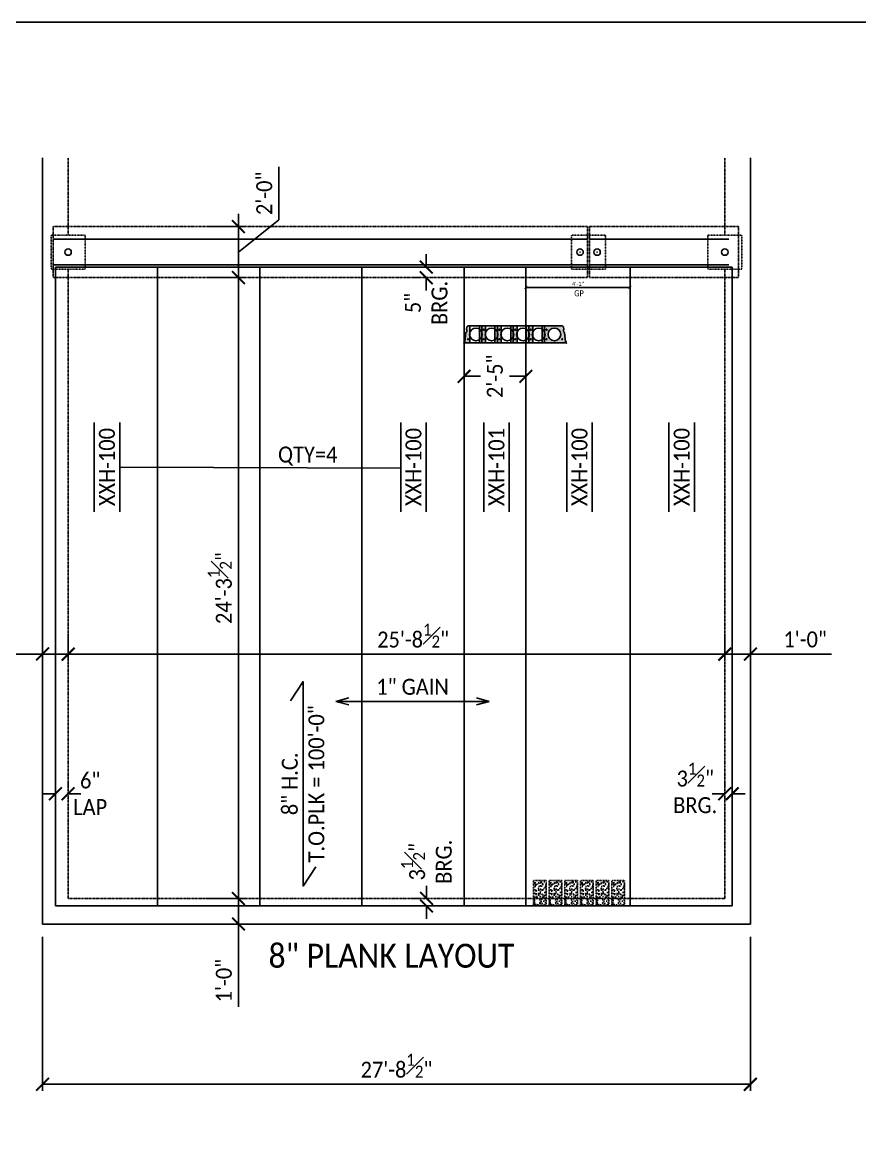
# Model space of a CAD drawing. Header units: inches. Extents: x -4800 to 29350, y 0 to 14051.
# Drawn here: x -2908 to -2515, y 3344 to 3864 of the extents above; entities that cross this region are included whole.
import ezdxf

# ---------------------------------------------------------------- set-up
doc = ezdxf.new("R2010")
doc.units = ezdxf.units.IN
doc.header["$LTSCALE"] = 0.5
doc.header["$MEASUREMENT"] = 0
doc.linetypes.add('HIDDEN', pattern=[0.375, 0.25, -0.125])
doc.linetypes.add('HIDDEN2', pattern=[0.1875, 0.125, -0.0625])
for name, color, linetype in [('PC BM - BEAM CONT.', 1, 'Continuous'), ('PC BM - BEAM HIDDEN', 1, 'HIDDEN'), ('PC BM - GROUT TUBE', 11, 'Continuous'), ('PC COL - COIL ROD', 11, 'Continuous'), ('PC COL - COL HIDDEN', 40, 'HIDDEN2'), ('PC PLK - 8 in CONT.', 91, 'Continuous'), ('PC PLK - COREFILL', 8, 'HIDDEN2'), ('PC PLK - DIMENSION', 220, 'Continuous'), ('PC PLK - DIMENSION BRG-LAP', 220, 'Continuous'), ('PC PLK - DIRECTION NOTE', 3, 'Continuous'), ('PC PLK - GAIN NOTE', 220, 'Continuous'), ('PC PLK - RIP WIDTH', 4, 'Continuous'), ('PC PLK - TAG', 3, 'Continuous'), ('PC SS - TEXT', 3, 'Continuous'), ('SHT - CIP WALL', 1, 'Continuous'), ('SHT - CIP WALL HIDDEN', 1, 'HIDDEN'), ('SHT - DIMENSION ALL', 3, 'Continuous'), ('SHT - PIER-PILASTER HIDDEN', 1, 'HIDDEN2')]:
    doc.layers.add(name, color=color, linetype=linetype)
for name, color, linetype, plot in [('PC PLK - RIP SECTIONS', 7, 'Continuous', False), ('SHT - NO PLOT LINE 2', 110, 'Continuous', False), ('SHT - NO PLOT LINE 3', 150, 'Continuous', False)]:
    doc.layers.add(name, color=color, linetype=linetype, plot=plot)
doc.layers.get('0').freeze()
doc.styles.add('CMC-NARROW', font='calibril.ttf', dxfattribs={"width": 0.9})
doc.dimstyles.new('CMC-NARROW', dxfattribs={"dimscale": 96, "dimtxt": 0.078125, "dimasz": 0.0625, "dimexe": 0.03125, "dimexo": 0.0625, "dimgap": 0.03125, "dimtad": 1, "dimdec": 4, "dimzin": 3, "dimdsep": 46, "dimlunit": 4, "dimtxsty": 'CMC-NARROW', "dimblk": 'ARCHTICK', "dimcen": 0, "dimclrd": 256, "dimclre": 256, "dimclrt": 256, "dimazin": 1, "dimtfac": 0.75, "dimtdec": 4, "dimtofl": 0, "dimtmove": 1, "dimatfit": 0, "dimfxl": 1, "dimtfillclr": 256, "dimfrac": 1, "dimtzin": 0, "dimlwd": -1, "dimlwe": -1, "dimarcsym": 0})

# ---------------------------------------------------------------- blocks, each defined once
blk = doc.blocks.new('CMC PLANK RIPS 8in')
at = {"layer": 'PC PLK - RIP SECTIONS'}
h = blk.add_hatch(color=241, dxfattribs=at)
h.dxf.hatch_style = 1
edge = h.paths.add_edge_path()
edge.add_arc((0.43, 5.71), 0.937, 298.8501, 405.1108, ccw=False)
edge.add_line((0.88, 4.89), (0.3, 0.75))
edge.add_line((0.3, 0.75), (0.06, 0.75))
edge.add_line((0.06, 0.75), (0.09, 0.51))
edge.add_line((0.09, 0.51), (0.6, 0))
edge.add_line((0.6, 0), (2.75, 0))
edge.add_line((2.75, 0), (2.75, 8))
edge.add_line((2.75, 8), (1.75, 8))
edge.add_line((1.75, 8), (1.25, 7.5))
edge.add_line((1.25, 7.5), (1.09, 6.38))
h = blk.add_hatch(color=71, dxfattribs=at)
h.dxf.hatch_style = 1
h.paths.add_polyline_path([(8.38, 8), (7.25, 8), (7.25, 0), (8.38, 0)])
h = blk.add_hatch(color=241, dxfattribs=at)
h.dxf.hatch_style = 1
h.paths.add_polyline_path([(10.12, 8), (8.38, 8), (8.38, 0), (10.12, 0)])
h = blk.add_hatch(color=71, dxfattribs=at)
h.dxf.hatch_style = 1
h.paths.add_polyline_path([(15.75, 8), (14.5, 8), (14.5, 0), (15.75, 0)])
h = blk.add_hatch(color=241, dxfattribs=at)
h.dxf.hatch_style = 1
h.paths.add_polyline_path([(17.5, 8), (15.75, 8), (15.75, 0), (17.5, 0)])
h = blk.add_hatch(color=71, dxfattribs=at)
h.dxf.hatch_style = 1
h.paths.add_polyline_path([(23.12, 8), (22, 8), (22, 0), (23.12, 0)])
h = blk.add_hatch(color=241, dxfattribs=at)
h.dxf.hatch_style = 1
h.paths.add_polyline_path([(24.88, 8), (23.12, 8), (23.12, 0), (24.88, 0)])
h = blk.add_hatch(color=71, dxfattribs=at)
h.dxf.hatch_style = 1
h.paths.add_polyline_path([(30.5, 8), (29.25, 8), (29.25, 0), (30.5, 0)])
h = blk.add_hatch(color=241, dxfattribs=at)
h.dxf.hatch_style = 1
h.paths.add_polyline_path([(32.25, 8), (30.5, 8), (30.5, 0), (32.25, 0)])
h = blk.add_hatch(color=71, dxfattribs=at)
h.dxf.hatch_style = 1
h.paths.add_polyline_path([(37.75, 8), (36.75, 8), (36.75, 0), (37.75, 0)])
h = blk.add_hatch(color=241, dxfattribs=at)
h.dxf.hatch_style = 1
edge = h.paths.add_edge_path(flags=16)
edge.add_arc((42.44, 4), 3, 180, 540, ccw=False)
edge = h.paths.add_edge_path()
edge.add_line((46.25, 8), (46.75, 7.5))
edge.add_line((46.75, 7.5), (46.91, 6.38))
edge.add_arc((47.57, 5.71), 0.937, 494.8892, 601.15)
edge.add_line((47.12, 4.89), (47.7, 0.75))
edge.add_line((47.7, 0.75), (47.94, 0.75))
edge.add_line((47.94, 0.75), (47.91, 0.51))
edge.add_line((47.91, 0.51), (47.4, 0))
edge.add_line((47.4, 0), (37.75, 0))
edge.add_line((37.75, 0), (37.75, 8))
edge.add_line((37.75, 8), (46.25, 8))
at = {"layer": 'PC PLK - RIP SECTIONS', "color": 0}
blk.add_lwpolyline([(46.25, 8), (1.75, 8), (1.25, 7.5), (1.09, 6.38, -0.500002), (0.88, 4.89), (0.3, 0.75), (0.06, 0.75), (0.09, 0.51), (0.6, 0), (47.4, 0), (47.91, 0.51), (47.94, 0.75), (47.7, 0.75), (47.12, 4.89), (47.12, 4.89, -0.500003), (46.91, 6.38), (46.91, 6.38), (46.75, 7.5)], format="xyb", close=True, dxfattribs=at)
at = {"layer": 'PC PLK - RIP SECTIONS', "color": 1}
for points in [[(0.6, 0), (2.75, 0), (2.75, 8), (1.75, 8), (1.25, 7.5), (1.09, 6.38, -0.500002), (0.88, 4.89), (0.3, 0.75), (0.06, 0.75), (0.09, 0.51), (0.6, 0)], [(46.25, 8), (37.75, 8), (37.75, 0), (47.4, 0), (47.91, 0.51), (47.94, 0.75), (47.7, 0.75), (47.12, 4.89, -0.500003), (46.91, 6.38), (46.75, 7.5)]]:
    blk.add_lwpolyline(points, format="xyb", close=True, dxfattribs=at)
at = {"layer": 'PC PLK - RIP SECTIONS', "color": 3}
for points in [[(8.38, 8), (7.25, 8), (7.25, 0), (8.38, 0)], [(15.75, 8), (14.5, 8), (14.5, 0), (15.75, 0)], [(23.12, 8), (22, 8), (22, 0), (23.12, 0)], [(30.5, 8), (29.25, 8), (29.25, 0), (30.5, 0)], [(37.75, 8), (36.75, 8), (36.75, 0), (37.75, 0)]]:
    blk.add_lwpolyline(points, close=True, dxfattribs=at)
at = {"layer": 'PC PLK - RIP SECTIONS', "color": 1}
for points in [[(10.12, 8), (8.38, 8), (8.38, 0), (10.12, 0)], [(17.5, 8), (15.75, 8), (15.75, 0), (17.5, 0)], [(24.88, 8), (23.12, 8), (23.12, 0), (24.88, 0)], [(32.25, 8), (30.5, 8), (30.5, 0), (32.25, 0)]]:
    blk.add_lwpolyline(points, close=True, dxfattribs=at)
at = {"layer": 'PC PLK - RIP SECTIONS', "color": 0}
for centre in [(5.56, 4), (12.94, 4), (20.31, 4), (27.69, 4), (35.06, 4), (42.44, 4)]:
    blk.add_circle(centre, 3, dxfattribs=at)
at = {"layer": 'PC PLK - RIP SECTIONS'}
for centre in [(9.25, 6.25), (16.62, 6.25), (24, 6.25), (31.38, 6.25), (38.75, 6.25), (1.88, 1.75), (9.25, 1.75), (16.62, 1.75), (24, 1.75), (31.38, 1.75), (38.75, 1.75), (46.12, 1.75)]:
    blk.add_circle(centre, 0.25, dxfattribs=at)
for p in [(0, 0), (48, 0)]:
    blk.add_point(p, dxfattribs=at)
blk = doc.blocks.new('_ArchTick')
at = {"color": 0, "linetype": 'ByBlock', "const_width": 0.15}
blk.add_lwpolyline([(-0.5, -0.5), (0.5, 0.5)], dxfattribs=at)
blk = doc.blocks.new('*D35')
at = {"layer": 'Defpoints', "color": 0, "transparency": 16777216}
for p in [(-2671.83, 3697.71), (-2700.83, 3689.39), (-2671.83, 3689.39)]:
    blk.add_point(p, dxfattribs=at)
at = {"layer": 'PC PLK - RIP WIDTH', "transparency": 16777216}
for p, q in [((-2700.83, 3695.39), (-2700.83, 3700.71)), ((-2671.83, 3695.39), (-2671.83, 3700.71)), ((-2700.83, 3697.71), (-2693.16, 3697.71)), ((-2671.83, 3697.71), (-2679.5, 3697.71))]:
    blk.add_line(p, q, dxfattribs=at)
at = {"layer": 'PC PLK - RIP WIDTH', "transparency": 16777216, "xscale": 6, "yscale": 6, "zscale": 6, "rotation": 180}
blk.add_blockref('_ArchTick', (-2700.83, 3697.71), dxfattribs=at)
at = {"layer": 'PC PLK - RIP WIDTH', "transparency": 16777216, "xscale": 6, "yscale": 6, "zscale": 6}
blk.add_blockref('_ArchTick', (-2671.83, 3697.71), dxfattribs=at)
at = {"layer": 'PC PLK - RIP WIDTH', "transparency": 16777216, "insert": (-2686.33, 3697.71), "char_height": 7.5, "attachment_point": 5, "rotation": 90, "style": 'CMC-NARROW'}
blk.add_mtext('2\'-5"', dxfattribs=at)
blk = doc.blocks.new('*D38')
at = {"layer": 'Defpoints', "color": 0, "transparency": 16777216}
for p in [(-2718.46, 3452.52), (-2718.46, 3452.52), (-2718.46, 3449.02)]:
    blk.add_point(p, dxfattribs=at)
at = {"layer": 'PC PLK - DIMENSION BRG-LAP', "transparency": 16777216}
for p, q in [((-2718.46, 3452.52), (-2718.46, 3458.52)), ((-2724.46, 3452.52), (-2721.46, 3452.52)), ((-2724.46, 3449.02), (-2721.46, 3449.02)), ((-2718.46, 3449.02), (-2718.46, 3443.02))]:
    blk.add_line(p, q, dxfattribs=at)
at = {"layer": 'PC PLK - DIMENSION BRG-LAP', "transparency": 16777216, "xscale": 6, "yscale": 6, "zscale": 6}
for p, rotation in [((-2718.46, 3452.52), 270), ((-2718.46, 3449.02), 90)]:
    blk.add_blockref('_ArchTick', p, dxfattribs=dict(at, rotation=rotation))
at = {"layer": 'PC PLK - DIMENSION BRG-LAP', "transparency": 16777216, "insert": (-2718.46, 3469.77), "char_height": 7.5, "attachment_point": 5, "rotation": 90, "style": 'CMC-NARROW'}
blk.add_mtext('3{\\H0.75x;\\S1#2;}"\\PBRG.', dxfattribs=at)
blk = doc.blocks.new('*D39')
at = {"layer": 'Defpoints', "color": 0, "transparency": 16777216}
for p in [(-2892.83, 3501.7), (-2886.83, 3501.7), (-2886.83, 3501.7)]:
    blk.add_point(p, dxfattribs=at)
at = {"layer": 'PC PLK - DIMENSION BRG-LAP', "transparency": 16777216}
for p, q in [((-2892.83, 3507.7), (-2892.83, 3504.7)), ((-2886.83, 3507.7), (-2886.83, 3504.7)), ((-2892.83, 3501.7), (-2898.83, 3501.7)), ((-2886.83, 3501.7), (-2880.83, 3501.7))]:
    blk.add_line(p, q, dxfattribs=at)
at = {"layer": 'PC PLK - DIMENSION BRG-LAP', "transparency": 16777216, "xscale": 6, "yscale": 6, "zscale": 6}
blk.add_blockref('_ArchTick', (-2892.83, 3501.7), dxfattribs=at)
at = {"layer": 'PC PLK - DIMENSION BRG-LAP', "transparency": 16777216, "xscale": 6, "yscale": 6, "zscale": 6, "rotation": 180}
blk.add_blockref('_ArchTick', (-2886.83, 3501.7), dxfattribs=at)
at = {"layer": 'PC PLK - DIMENSION BRG-LAP', "transparency": 16777216, "insert": (-2876.47, 3501.7), "char_height": 7.5, "attachment_point": 5, "style": 'CMC-NARROW'}
blk.add_mtext('6"\\PLAP', dxfattribs=at)
blk = doc.blocks.new('*D40')
at = {"layer": 'Defpoints', "color": 0, "transparency": 16777216}
for p in [(-2718.59, 3749.02), (-2718.59, 3744.02), (-2718.59, 3744.02)]:
    blk.add_point(p, dxfattribs=at)
at = {"layer": 'PC PLK - DIMENSION BRG-LAP', "transparency": 16777216}
for p, q in [((-2718.59, 3749.02), (-2718.59, 3755.02)), ((-2724.59, 3749.02), (-2721.59, 3749.02)), ((-2724.59, 3744.02), (-2721.59, 3744.02)), ((-2718.59, 3744.02), (-2718.59, 3738.02))]:
    blk.add_line(p, q, dxfattribs=at)
at = {"layer": 'PC PLK - DIMENSION BRG-LAP', "transparency": 16777216, "xscale": 6, "yscale": 6, "zscale": 6}
for p, rotation in [((-2718.59, 3749.02), 270), ((-2718.59, 3744.02), 90)]:
    blk.add_blockref('_ArchTick', p, dxfattribs=dict(at, rotation=rotation))
at = {"layer": 'PC PLK - DIMENSION BRG-LAP', "transparency": 16777216, "insert": (-2718.59, 3732.13), "char_height": 7.5, "attachment_point": 5, "rotation": 90, "style": 'CMC-NARROW'}
blk.add_mtext('5"\\PBRG.', dxfattribs=at)
blk = doc.blocks.new('*D41')
at = {"layer": 'Defpoints', "color": 0, "transparency": 16777216}
for p in [(-2827.83, 3744.02), (-2806.84, 3744.02), (-2827.83, 3452.52)]:
    blk.add_point(p, dxfattribs=at)
at = {"layer": 'PC PLK - DIMENSION', "transparency": 16777216}
for p, q in [((-2821.83, 3744.02), (-2803.84, 3744.02)), ((-2806.84, 3452.52), (-2806.84, 3744.02)), ((-2821.83, 3452.52), (-2803.84, 3452.52))]:
    blk.add_line(p, q, dxfattribs=at)
at = {"layer": 'PC PLK - DIMENSION', "transparency": 16777216, "xscale": 6, "yscale": 6, "zscale": 6}
for p, rotation in [((-2806.84, 3744.02), 90), ((-2806.84, 3452.52), 270)]:
    blk.add_blockref('_ArchTick', p, dxfattribs=dict(at, rotation=rotation))
at = {"layer": 'PC PLK - DIMENSION', "transparency": 16777216, "insert": (-2815.54, 3598.27), "char_height": 7.5, "attachment_point": 5, "rotation": 90, "style": 'CMC-NARROW'}
blk.add_mtext('24\'-3{\\H0.75x;\\S1#2;}"', dxfattribs=at)
blk = doc.blocks.new('*D42')
at = {"layer": 'Defpoints', "color": 0, "transparency": 16777216}
for p in [(-2827.83, 3452.52), (-2827.83, 3440.52), (-2806.84, 3440.52)]:
    blk.add_point(p, dxfattribs=at)
at = {"layer": 'PC PLK - DIMENSION', "transparency": 16777216}
for p, q in [((-2806.84, 3452.52), (-2806.84, 3458.52)), ((-2821.83, 3452.52), (-2803.84, 3452.52)), ((-2806.84, 3452.52), (-2806.84, 3440.52)), ((-2821.83, 3440.52), (-2803.84, 3440.52)), ((-2806.84, 3440.52), (-2806.84, 3434.52)), ((-2806.84, 3401.68), (-2806.84, 3440.52))]:
    blk.add_line(p, q, dxfattribs=at)
at = {"layer": 'PC PLK - DIMENSION', "transparency": 16777216, "xscale": 6, "yscale": 6, "zscale": 6}
for p, rotation in [((-2806.84, 3452.52), 270), ((-2806.84, 3440.52), 90)]:
    blk.add_blockref('_ArchTick', p, dxfattribs=dict(at, rotation=rotation))
at = {"layer": 'PC PLK - DIMENSION', "transparency": 16777216, "insert": (-2813.67, 3413.98), "char_height": 7.5, "attachment_point": 5, "rotation": 90, "style": 'CMC-NARROW'}
blk.add_mtext('1\'-0"', dxfattribs=at)
blk = doc.blocks.new('*D43')
at = {"layer": 'Defpoints', "color": 0, "transparency": 16777216}
for p in [(-2827.83, 3768.02), (-2806.84, 3768.02), (-2827.83, 3744.02)]:
    blk.add_point(p, dxfattribs=at)
at = {"layer": 'PC PLK - DIMENSION', "transparency": 16777216}
for p, q in [((-2787.84, 3771.18), (-2787.84, 3796.09)), ((-2806.84, 3768.02), (-2806.84, 3774.02)), ((-2821.83, 3768.02), (-2803.84, 3768.02)), ((-2806.84, 3756.02), (-2787.84, 3771.18)), ((-2806.84, 3744.02), (-2806.84, 3768.02)), ((-2821.83, 3744.02), (-2803.84, 3744.02)), ((-2806.84, 3744.02), (-2806.84, 3738.02))]:
    blk.add_line(p, q, dxfattribs=at)
at = {"layer": 'PC PLK - DIMENSION', "transparency": 16777216, "xscale": 6, "yscale": 6, "zscale": 6}
for p, rotation in [((-2806.84, 3768.02), 270), ((-2806.84, 3744.02), 90)]:
    blk.add_blockref('_ArchTick', p, dxfattribs=dict(at, rotation=rotation))
at = {"layer": 'PC PLK - DIMENSION', "transparency": 16777216, "insert": (-2794.67, 3783.63), "char_height": 7.5, "attachment_point": 5, "rotation": 90, "style": 'CMC-NARROW'}
blk.add_mtext('2\'-0"', dxfattribs=at)
blk = doc.blocks.new('*D44')
at = {"layer": 'Defpoints', "color": 0, "transparency": 16777216}
for p in [(-2886.83, 3576.37), (-2578.33, 3576.37), (-2578.33, 3567.23)]:
    blk.add_point(p, dxfattribs=at)
at = {"layer": 'PC PLK - DIMENSION', "transparency": 16777216}
for p, q in [((-2886.83, 3570.37), (-2886.83, 3564.23)), ((-2578.33, 3570.37), (-2578.33, 3564.23)), ((-2886.83, 3567.23), (-2578.33, 3567.23))]:
    blk.add_line(p, q, dxfattribs=at)
at = {"layer": 'PC PLK - DIMENSION', "transparency": 16777216, "xscale": 6, "yscale": 6, "zscale": 6, "rotation": 180}
blk.add_blockref('_ArchTick', (-2886.83, 3567.23), dxfattribs=at)
at = {"layer": 'PC PLK - DIMENSION', "transparency": 16777216, "xscale": 6, "yscale": 6, "zscale": 6}
blk.add_blockref('_ArchTick', (-2578.33, 3567.23), dxfattribs=at)
at = {"layer": 'PC PLK - DIMENSION', "transparency": 16777216, "insert": (-2724.77, 3575.93), "char_height": 7.5, "attachment_point": 5, "style": 'CMC-NARROW'}
blk.add_mtext('25\'-8{\\H0.75x;\\S1#2;}"', dxfattribs=at)
blk = doc.blocks.new('*D45')
at = {"layer": 'Defpoints', "color": 0, "transparency": 16777216}
for p in [(-2898.83, 3581.34), (-2886.83, 3581.34), (-2898.83, 3567.3)]:
    blk.add_point(p, dxfattribs=at)
at = {"layer": 'PC PLK - DIMENSION', "transparency": 16777216}
for p, q in [((-2898.83, 3575.34), (-2898.83, 3564.3)), ((-2886.83, 3575.34), (-2886.83, 3564.3)), ((-2936.88, 3567.3), (-2898.83, 3567.3)), ((-2898.83, 3567.3), (-2904.83, 3567.3)), ((-2886.83, 3567.3), (-2898.83, 3567.3)), ((-2886.83, 3567.3), (-2880.83, 3567.3))]:
    blk.add_line(p, q, dxfattribs=at)
at = {"layer": 'PC PLK - DIMENSION', "transparency": 16777216, "xscale": 6, "yscale": 6, "zscale": 6}
blk.add_blockref('_ArchTick', (-2898.83, 3567.3), dxfattribs=at)
at = {"layer": 'PC PLK - DIMENSION', "transparency": 16777216, "xscale": 6, "yscale": 6, "zscale": 6, "rotation": 180}
blk.add_blockref('_ArchTick', (-2886.83, 3567.3), dxfattribs=at)
at = {"layer": 'PC PLK - DIMENSION', "transparency": 16777216, "insert": (-2924.58, 3574.13), "char_height": 7.5, "attachment_point": 5, "style": 'CMC-NARROW'}
blk.add_mtext('1\'-0"', dxfattribs=at)
blk = doc.blocks.new('*D46')
at = {"layer": 'Defpoints', "color": 0, "transparency": 16777216}
for p in [(-2578.33, 3501.7), (-2578.33, 3501.7), (-2574.83, 3501.7)]:
    blk.add_point(p, dxfattribs=at)
at = {"layer": 'PC PLK - DIMENSION BRG-LAP', "transparency": 16777216}
for p, q in [((-2578.33, 3507.7), (-2578.33, 3504.7)), ((-2574.83, 3507.7), (-2574.83, 3504.7)), ((-2578.33, 3501.7), (-2584.33, 3501.7)), ((-2574.83, 3501.7), (-2568.83, 3501.7))]:
    blk.add_line(p, q, dxfattribs=at)
at = {"layer": 'PC PLK - DIMENSION BRG-LAP', "transparency": 16777216, "xscale": 6, "yscale": 6, "zscale": 6}
blk.add_blockref('_ArchTick', (-2578.33, 3501.7), dxfattribs=at)
at = {"layer": 'PC PLK - DIMENSION BRG-LAP', "transparency": 16777216, "xscale": 6, "yscale": 6, "zscale": 6, "rotation": 180}
blk.add_blockref('_ArchTick', (-2574.83, 3501.7), dxfattribs=at)
at = {"layer": 'PC PLK - DIMENSION BRG-LAP', "transparency": 16777216, "insert": (-2592.23, 3504.42), "char_height": 7.5, "attachment_point": 5, "style": 'CMC-NARROW'}
blk.add_mtext('3{\\H0.75x;\\S1#2;}"\\PBRG.', dxfattribs=at)
blk = doc.blocks.new('*D47')
at = {"layer": 'Defpoints', "color": 0, "transparency": 16777216}
for p in [(-2578.33, 3581.34), (-2566.33, 3581.34), (-2566.33, 3567.3)]:
    blk.add_point(p, dxfattribs=at)
at = {"layer": 'PC PLK - DIMENSION', "transparency": 16777216}
for p, q in [((-2578.33, 3575.34), (-2578.33, 3564.3)), ((-2566.33, 3575.34), (-2566.33, 3564.3)), ((-2578.33, 3567.3), (-2584.33, 3567.3)), ((-2578.33, 3567.3), (-2566.33, 3567.3)), ((-2566.33, 3567.3), (-2560.33, 3567.3)), ((-2528.29, 3567.3), (-2566.33, 3567.3))]:
    blk.add_line(p, q, dxfattribs=at)
at = {"layer": 'PC PLK - DIMENSION', "transparency": 16777216, "xscale": 6, "yscale": 6, "zscale": 6}
blk.add_blockref('_ArchTick', (-2578.33, 3567.3), dxfattribs=at)
at = {"layer": 'PC PLK - DIMENSION', "transparency": 16777216, "xscale": 6, "yscale": 6, "zscale": 6, "rotation": 180}
blk.add_blockref('_ArchTick', (-2566.33, 3567.3), dxfattribs=at)
at = {"layer": 'PC PLK - DIMENSION', "transparency": 16777216, "insert": (-2540.59, 3574.13), "char_height": 7.5, "attachment_point": 5, "style": 'CMC-NARROW'}
blk.add_mtext('1\'-0"', dxfattribs=at)
blk = doc.blocks.new('*D271')
at = {"layer": 'Defpoints', "color": 0, "transparency": 16777216}
for p in [(-2898.83, 3440.52), (-2566.33, 3440.52), (-2566.33, 3365.27)]:
    blk.add_point(p, dxfattribs=at)
at = {"layer": 'SHT - DIMENSION ALL', "transparency": 16777216}
for p, q in [((-2898.83, 3434.52), (-2898.83, 3362.27)), ((-2566.33, 3434.52), (-2566.33, 3362.27)), ((-2898.83, 3365.27), (-2566.33, 3365.27))]:
    blk.add_line(p, q, dxfattribs=at)
at = {"layer": 'SHT - DIMENSION ALL', "transparency": 16777216, "xscale": 6, "yscale": 6, "zscale": 6, "rotation": 180}
blk.add_blockref('_ArchTick', (-2898.83, 3365.27), dxfattribs=at)
at = {"layer": 'SHT - DIMENSION ALL', "transparency": 16777216, "xscale": 6, "yscale": 6, "zscale": 6}
blk.add_blockref('_ArchTick', (-2566.33, 3365.27), dxfattribs=at)
at = {"layer": 'SHT - DIMENSION ALL', "transparency": 16777216, "insert": (-2732.58, 3373.97), "char_height": 7.5, "attachment_point": 5, "style": 'CMC-NARROW'}
blk.add_mtext('27\'-8{\\H0.75x;\\S1#2;}"', dxfattribs=at)
blk = doc.blocks.new('_Open30')
at = {"color": 0, "linetype": 'ByBlock', "lineweight": -2}
for p, q in [((-1, 0.268), (0, 0)), ((0, 0), (-1, -0.268)), ((0, 0), (-1, 0))]:
    blk.add_line(p, q, dxfattribs=at)
blk = doc.blocks.new('*D272')
at = {"layer": 'Defpoints', "color": 0, "transparency": 16777216}
for p in [(-2761.04, 3545.06), (-2689.04, 3545.06), (-2689.04, 3545.06)]:
    blk.add_point(p, dxfattribs=at)
at = {"layer": 'PC PLK - GAIN NOTE', "transparency": 16777216}
blk.add_line((-2755.04, 3545.06), (-2695.04, 3545.06), dxfattribs=at)
at = {"layer": 'PC PLK - GAIN NOTE', "transparency": 16777216, "xscale": 6, "yscale": 6, "zscale": 6, "rotation": 180}
blk.add_blockref('_Open30', (-2761.04, 3545.06), dxfattribs=at)
at = {"layer": 'PC PLK - GAIN NOTE', "transparency": 16777216, "xscale": 6, "yscale": 6, "zscale": 6}
blk.add_blockref('_Open30', (-2689.04, 3545.06), dxfattribs=at)
at = {"layer": 'PC PLK - GAIN NOTE', "transparency": 16777216, "insert": (-2725.04, 3551.87), "char_height": 7.5, "attachment_point": 5, "style": 'CMC-NARROW'}
blk.add_mtext('1" GAIN', dxfattribs=at)
blk = doc.blocks.new('*D274')
at = {"layer": 'Defpoints', "color": 0, "transparency": 16777216}
for p in [(-2671.83, 3739.41), (-2622.83, 3739.41), (-2622.83, 3739.41)]:
    blk.add_point(p, dxfattribs=at)
at = {"layer": 'SHT - NO PLOT LINE 2', "transparency": 16777216}
for p, q in [((-2671.83, 3740.91), (-2671.83, 3740.16)), ((-2671.83, 3739.41), (-2622.83, 3739.41)), ((-2622.83, 3740.91), (-2622.83, 3740.16))]:
    blk.add_line(p, q, dxfattribs=at)
at = {"layer": 'SHT - NO PLOT LINE 2', "transparency": 16777216, "xscale": 1.5, "yscale": 1.5, "zscale": 1.5, "rotation": 180}
blk.add_blockref('_ArchTick', (-2671.83, 3739.41), dxfattribs=at)
at = {"layer": 'SHT - NO PLOT LINE 2', "transparency": 16777216, "xscale": 1.5, "yscale": 1.5, "zscale": 1.5}
blk.add_blockref('_ArchTick', (-2622.83, 3739.41), dxfattribs=at)
at = {"layer": 'SHT - NO PLOT LINE 2', "transparency": 16777216, "insert": (-2647.33, 3741.1), "char_height": 1.875, "attachment_point": 5, "style": 'CMC-NARROW'}
blk.add_mtext('4\'-1"', dxfattribs=at)

msp = doc.modelspace()

# ---------------------------------------------------------------- hatches: boundary and pattern name
at = {"layer": 'PC SS - TEXT'}
h = msp.add_hatch(dxfattribs=at)
h.set_pattern_fill('AR-CONC', color=251, scale=0.5)
h.set_pattern_definition([(50, (3620.625, 1743.9502), (3.5863009, -0.3137607), [0.375, -4.125]), (355, (3620.625, 1743.95), (-0.6937567, 3.7609607), [0.3, -3.3]), (100.451444, (3620.9237, 1743.924), (2.8925442, 3.4472), [0.318701, -3.5057106]), (46.1842, (3620.625, 1744.95), (5.3362067, -0.8275964), [0.5625, -6.1875]), (96.63564, (3621.0696, 1744.881), (4.6733097, 4.870593), [0.4780517, -5.258569]), (351.18416, (3620.625, 1744.95), (4.6733097, 4.870593), [0.45, -4.95]), (21, (3621.125, 1744.7002), (2.9845353, -2.0130945), [0.375, -4.125]), (326, (3621.125, 1744.7), (1.2165767, 3.6257502), [0.3, -3.3]), (71.451445, (3621.3736, 1744.5324), (4.2011119, 1.6126558), [0.318701, -3.5057106]), (37.5, (3620.6249, 1743.9502), (0.06079928, 1.66446927), [0, -3.26, 0, -3.35, 0, -3.3125]), (7.5, (3620.6249, 1743.9502), (1.3153477, 1.97205856), [0, -1.91, 0, -3.185, 0, -1.2625]), (327.5, (3619.5099, 1743.9502), (2.66911218, -0.11277436), [0, -1.25, 0, -3.9, 0, -5.175]), (317.5, (3619.0099, 1743.9502), (2.91593085, 0.5005249), [0, -1.625, 0, -2.59, 0, -3.675])])
h.paths.add_polyline_path([(-2662.26846, 3461.01968), (-2668.26846, 3461.01968), (-2668.26846, 3449.01968), (-2662.26846, 3449.01968)])
h = msp.add_hatch(dxfattribs=at)
h.set_pattern_fill('AR-CONC', color=251, scale=0.5)
h.set_pattern_definition([(50, (3628, 1743.9502), (3.5863009, -0.3137607), [0.375, -4.125]), (355, (3628, 1743.95), (-0.6937567, 3.7609607), [0.3, -3.3]), (100.451444, (3628.2987, 1743.924), (2.8925442, 3.4472), [0.318701, -3.5057106]), (46.1842, (3628, 1744.95), (5.3362067, -0.8275964), [0.5625, -6.1875]), (96.63564, (3628.4446, 1744.881), (4.6733097, 4.870593), [0.4780517, -5.258569]), (351.18416, (3628, 1744.95), (4.6733097, 4.870593), [0.45, -4.95]), (21, (3628.5, 1744.7002), (2.9845353, -2.0130945), [0.375, -4.125]), (326, (3628.5, 1744.7), (1.2165767, 3.6257502), [0.3, -3.3]), (71.451445, (3628.7486, 1744.5324), (4.2011119, 1.6126558), [0.318701, -3.5057106]), (37.5, (3627.9999, 1743.9502), (0.06079928, 1.66446927), [0, -3.26, 0, -3.35, 0, -3.3125]), (7.5, (3627.9999, 1743.9502), (1.3153477, 1.97205856), [0, -1.91, 0, -3.185, 0, -1.2625]), (327.5, (3626.8849, 1743.9502), (2.66911218, -0.11277436), [0, -1.25, 0, -3.9, 0, -5.175]), (317.5, (3626.3849, 1743.9502), (2.91593085, 0.5005249), [0, -1.625, 0, -2.59, 0, -3.675])])
h.paths.add_polyline_path([(-2654.89346, 3461.01968), (-2660.89346, 3461.01968), (-2660.89346, 3449.01968), (-2654.89346, 3449.01968)])
h = msp.add_hatch(dxfattribs=at)
h.set_pattern_fill('AR-CONC', color=251, scale=0.5)
h.set_pattern_definition([(50, (3635.375, 1743.9502), (3.5863009, -0.3137607), [0.375, -4.125]), (355, (3635.375, 1743.95), (-0.6937567, 3.7609607), [0.3, -3.3]), (100.451444, (3635.6737, 1743.924), (2.8925442, 3.4472), [0.318701, -3.5057106]), (46.1842, (3635.375, 1744.95), (5.3362067, -0.8275964), [0.5625, -6.1875]), (96.63564, (3635.8196, 1744.881), (4.6733097, 4.870593), [0.4780517, -5.258569]), (351.18416, (3635.375, 1744.95), (4.6733097, 4.870593), [0.45, -4.95]), (21, (3635.875, 1744.7002), (2.9845353, -2.0130945), [0.375, -4.125]), (326, (3635.875, 1744.7), (1.2165767, 3.6257502), [0.3, -3.3]), (71.451445, (3636.1236, 1744.5324), (4.2011119, 1.6126558), [0.318701, -3.5057106]), (37.5, (3635.3749, 1743.9502), (0.06079928, 1.66446927), [0, -3.26, 0, -3.35, 0, -3.3125]), (7.5, (3635.3749, 1743.9502), (1.3153477, 1.97205856), [0, -1.91, 0, -3.185, 0, -1.2625]), (327.5, (3634.2599, 1743.9502), (2.66911218, -0.11277436), [0, -1.25, 0, -3.9, 0, -5.175]), (317.5, (3633.7599, 1743.9502), (2.91593085, 0.5005249), [0, -1.625, 0, -2.59, 0, -3.675])])
h.paths.add_polyline_path([(-2647.51846, 3461.01968), (-2653.51846, 3461.01968), (-2653.51846, 3449.01968), (-2647.51846, 3449.01968)])
h = msp.add_hatch(dxfattribs=at)
h.set_pattern_fill('AR-CONC', color=251, scale=0.5)
h.set_pattern_definition([(50, (3642.75, 1743.9502), (3.5863009, -0.3137607), [0.375, -4.125]), (355, (3642.75, 1743.95), (-0.6937567, 3.7609607), [0.3, -3.3]), (100.451444, (3643.0487, 1743.924), (2.8925442, 3.4472), [0.318701, -3.5057106]), (46.1842, (3642.75, 1744.95), (5.3362067, -0.8275964), [0.5625, -6.1875]), (96.63564, (3643.1946, 1744.881), (4.6733097, 4.870593), [0.4780517, -5.258569]), (351.18416, (3642.75, 1744.95), (4.6733097, 4.870593), [0.45, -4.95]), (21, (3643.25, 1744.7002), (2.9845353, -2.0130945), [0.375, -4.125]), (326, (3643.25, 1744.7), (1.2165767, 3.6257502), [0.3, -3.3]), (71.451445, (3643.4986, 1744.5324), (4.2011119, 1.6126558), [0.318701, -3.5057106]), (37.5, (3642.7499, 1743.9502), (0.06079928, 1.66446927), [0, -3.26, 0, -3.35, 0, -3.3125]), (7.5, (3642.7499, 1743.9502), (1.3153477, 1.97205856), [0, -1.91, 0, -3.185, 0, -1.2625]), (327.5, (3641.6349, 1743.9502), (2.66911218, -0.11277436), [0, -1.25, 0, -3.9, 0, -5.175]), (317.5, (3641.1349, 1743.9502), (2.91593085, 0.5005249), [0, -1.625, 0, -2.59, 0, -3.675])])
h.paths.add_polyline_path([(-2640.14346, 3461.01968), (-2646.14346, 3461.01968), (-2646.14346, 3449.01968), (-2640.14346, 3449.01968)])
h = msp.add_hatch(dxfattribs=at)
h.set_pattern_fill('AR-CONC', color=251, scale=0.5)
h.set_pattern_definition([(50, (3650.125, 1743.9502), (3.5863009, -0.3137607), [0.375, -4.125]), (355, (3650.125, 1743.95), (-0.6937567, 3.7609607), [0.3, -3.3]), (100.451444, (3650.4237, 1743.924), (2.8925442, 3.4472), [0.318701, -3.5057106]), (46.1842, (3650.125, 1744.95), (5.3362067, -0.8275964), [0.5625, -6.1875]), (96.63564, (3650.5696, 1744.881), (4.6733097, 4.870593), [0.4780517, -5.258569]), (351.18416, (3650.125, 1744.95), (4.6733097, 4.870593), [0.45, -4.95]), (21, (3650.625, 1744.7002), (2.9845353, -2.0130945), [0.375, -4.125]), (326, (3650.625, 1744.7), (1.2165767, 3.6257502), [0.3, -3.3]), (71.451445, (3650.8736, 1744.5324), (4.2011119, 1.6126558), [0.318701, -3.5057106]), (37.5, (3650.1249, 1743.9502), (0.06079928, 1.66446927), [0, -3.26, 0, -3.35, 0, -3.3125]), (7.5, (3650.1249, 1743.9502), (1.3153477, 1.97205856), [0, -1.91, 0, -3.185, 0, -1.2625]), (327.5, (3649.0099, 1743.9502), (2.66911218, -0.11277436), [0, -1.25, 0, -3.9, 0, -5.175]), (317.5, (3648.5099, 1743.9502), (2.91593085, 0.5005249), [0, -1.625, 0, -2.59, 0, -3.675])])
h.paths.add_polyline_path([(-2632.76846, 3461.01968), (-2638.76846, 3461.01968), (-2638.76846, 3449.01968), (-2632.76846, 3449.01968)])
h = msp.add_hatch(dxfattribs=at)
h.set_pattern_fill('AR-CONC', color=251, scale=0.5)
h.set_pattern_definition([(50, (3657.5, 1743.9502), (3.5863009, -0.3137607), [0.375, -4.125]), (355, (3657.5, 1743.95), (-0.6937567, 3.7609607), [0.3, -3.3]), (100.451444, (3657.7987, 1743.924), (2.8925442, 3.4472), [0.318701, -3.5057106]), (46.1842, (3657.5, 1744.95), (5.3362067, -0.8275964), [0.5625, -6.1875]), (96.63564, (3657.9446, 1744.881), (4.6733097, 4.870593), [0.4780517, -5.258569]), (351.18416, (3657.5, 1744.95), (4.6733097, 4.870593), [0.45, -4.95]), (21, (3658, 1744.7002), (2.9845353, -2.0130945), [0.375, -4.125]), (326, (3658, 1744.7), (1.2165767, 3.6257502), [0.3, -3.3]), (71.451445, (3658.2486, 1744.5324), (4.2011119, 1.6126558), [0.318701, -3.5057106]), (37.5, (3657.4999, 1743.9502), (0.06079928, 1.66446927), [0, -3.26, 0, -3.35, 0, -3.3125]), (7.5, (3657.4999, 1743.9502), (1.3153477, 1.97205856), [0, -1.91, 0, -3.185, 0, -1.2625]), (327.5, (3656.3849, 1743.9502), (2.66911218, -0.11277436), [0, -1.25, 0, -3.9, 0, -5.175]), (317.5, (3655.8849, 1743.9502), (2.91593085, 0.5005249), [0, -1.625, 0, -2.59, 0, -3.675])])
h.paths.add_polyline_path([(-2625.39346, 3461.01968), (-2631.39346, 3461.01968), (-2631.39346, 3449.01968), (-2625.39346, 3449.01968)])

# ---------------------------------------------------------------- linework, layer by layer
at = {"layer": 'PC BM - BEAM CONT.'}
for p, q in [((-2893.83096, 3762.01968), (-2642.83096, 3762.01968)), ((-2576.42672, 3762.01968), (-2641.83096, 3762.01968)), ((-2642.83096, 3750.01968), (-2893.83096, 3750.01968)), ((-2641.83096, 3750.01968), (-2576.42672, 3750.01968))]:
    msp.add_line(p, q, dxfattribs=at)
at = {"layer": 'PC BM - BEAM HIDDEN'}
for points in [[(-2893.83096, 3744.01968), (-2642.83096, 3744.01968), (-2642.83096, 3768.01968), (-2893.83096, 3768.01968)], [(-2571.83096, 3744.01968), (-2641.83096, 3744.01968), (-2641.83096, 3768.01968), (-2571.83096, 3768.01968)]]:
    msp.add_lwpolyline(points, close=True, dxfattribs=at)
at = {"layer": 'PC BM - GROUT TUBE'}
for centre in [(-2886.83096, 3756.01968), (-2646.33096, 3756.01968), (-2638.33096, 3756.01968), (-2578.33096, 3756.01968)]:
    msp.add_circle(centre, 1.5, dxfattribs=at)
at = {"layer": 'PC COL - COIL ROD', "const_width": 0.375}
for points in [[(-2646.51846, 3756.01968, 1), (-2646.14346, 3756.01968, 1)], [(-2638.14346, 3756.01968, -1), (-2638.51846, 3756.01968, -1)]]:
    msp.add_lwpolyline(points, format="xyb", close=True, dxfattribs=at)
at = {"layer": 'PC COL - COL HIDDEN'}
msp.add_lwpolyline([(-2650.33096, 3748.01968), (-2634.33096, 3748.01968), (-2634.33096, 3764.01968), (-2650.33096, 3764.01968)], close=True, dxfattribs=at)
at = {"layer": 'PC PLK - 8 in CONT.'}
for p, q in [((-2574.83096, 3749.01968), (-2892.83096, 3749.01968)), ((-2892.83096, 3749.01968), (-2892.83096, 3449.01968)), ((-2844.83096, 3749.01968), (-2844.83096, 3449.01968)), ((-2844.83096, 3449.01968), (-2844.83096, 3749.01968)), ((-2796.83096, 3749.01968), (-2796.83096, 3449.01968)), ((-2796.83096, 3449.01968), (-2796.83096, 3749.01968)), ((-2748.83096, 3749.01968), (-2748.83096, 3449.01968)), ((-2748.83096, 3449.01968), (-2748.83096, 3749.01968)), ((-2700.83096, 3749.01968), (-2700.83096, 3449.01968)), ((-2700.83096, 3449.01968), (-2700.83096, 3749.01968)), ((-2671.83096, 3749.01968), (-2671.83096, 3449.01968)), ((-2671.83096, 3449.01968), (-2671.83096, 3749.01968)), ((-2622.83096, 3749.01968), (-2622.83096, 3449.01968)), ((-2622.83096, 3449.01968), (-2622.83096, 3749.01968)), ((-2574.83096, 3449.01968), (-2574.83096, 3749.01968)), ((-2892.83096, 3449.01968), (-2574.83096, 3449.01968))]:
    msp.add_line(p, q, dxfattribs=at)
at = {"layer": 'PC PLK - COREFILL'}
for points in [[(-2668.26846, 3449.01968), (-2662.26846, 3449.01968), (-2662.26846, 3461.01968), (-2668.26846, 3461.01968)], [(-2660.89346, 3449.01968), (-2654.89346, 3449.01968), (-2654.89346, 3461.01968), (-2660.89346, 3461.01968)], [(-2653.51846, 3449.01968), (-2647.51846, 3449.01968), (-2647.51846, 3461.01968), (-2653.51846, 3461.01968)], [(-2646.14346, 3449.01968), (-2640.14346, 3449.01968), (-2640.14346, 3461.01968), (-2646.14346, 3461.01968)], [(-2638.76846, 3449.01968), (-2632.76846, 3449.01968), (-2632.76846, 3461.01968), (-2638.76846, 3461.01968)], [(-2631.39346, 3449.01968), (-2625.39346, 3449.01968), (-2625.39346, 3461.01968), (-2631.39346, 3461.01968)]]:
    msp.add_lwpolyline(points, close=True, dxfattribs=at)
at = {"layer": 'PC PLK - DIRECTION NOTE'}
msp.add_lwpolyline([(-2770.4282, 3467.35252), (-2776.4282, 3458.35252), (-2776.4282, 3554.35252), (-2782.4282, 3545.35252)], dxfattribs=at)
at = {"layer": 'PC PLK - TAG'}
for p, q in [((-2874.58233, 3634.08947), (-2874.58233, 3676.08947)), ((-2862.58233, 3634.08947), (-2862.58233, 3676.08947)), ((-2730.58233, 3634.08947), (-2730.58233, 3676.08947)), ((-2718.58233, 3634.08947), (-2718.58233, 3676.08947)), ((-2691.58233, 3634.08947), (-2691.58233, 3676.08947)), ((-2679.58233, 3634.08947), (-2679.58233, 3676.08947)), ((-2652.58233, 3634.08947), (-2652.58233, 3676.08947)), ((-2640.58233, 3634.08947), (-2640.58233, 3676.08947)), ((-2604.58233, 3634.08947), (-2604.58233, 3676.08947)), ((-2592.58233, 3634.08947), (-2592.58233, 3676.08947)), ((-2862.58233, 3655.08947), (-2730.58233, 3654.63899))]:
    msp.add_line(p, q, dxfattribs=at)
at = {"layer": 'SHT - CIP WALL'}
for p, q in [((-2898.83096, 3440.51968), (-2898.83096, 3800.28883)), ((-2566.33096, 3440.51968), (-2566.33096, 3800.28883)), ((-2566.33096, 3440.51968), (-2898.83096, 3440.51968))]:
    msp.add_line(p, q, dxfattribs=at)
at = {"layer": 'SHT - CIP WALL HIDDEN'}
for p, q in [((-2886.83096, 3764.01968), (-2886.83096, 3800.28883)), ((-2578.33096, 3764.01968), (-2578.33096, 3800.28883)), ((-2886.83096, 3452.51968), (-2886.83096, 3748.01968)), ((-2578.33096, 3452.51968), (-2578.33096, 3748.01968)), ((-2578.33096, 3452.51968), (-2886.83096, 3452.51968))]:
    msp.add_line(p, q, dxfattribs=at)
at = {"layer": 'SHT - NO PLOT LINE 2'}
msp.add_lwpolyline([(-4800, 1200), (-1525, 1200), (-1525, 3864), (-4800, 3864)], close=True, dxfattribs=at)
at = {"layer": 'SHT - PIER-PILASTER HIDDEN'}
for points in [[(-2894.83096, 3748.01968), (-2878.83096, 3748.01968), (-2878.83096, 3764.01968), (-2894.83096, 3764.01968)], [(-2570.33096, 3748.01968), (-2586.33096, 3748.01968), (-2586.33096, 3764.01968), (-2570.33096, 3764.01968)]]:
    msp.add_lwpolyline(points, close=True, dxfattribs=at)

# ---------------------------------------------------------------- block references
at = {"layer": 'PC PLK - RIP SECTIONS'}
msp.add_blockref('CMC PLANK RIPS 8in', (-2700.83096, 3713.3587), dxfattribs=at)

# ---------------------------------------------------------------- texts
at = {"layer": 'PC PLK - DIRECTION NOTE', "insert": (-2646.83096, 3736.67913), "char_height": 2.8125, "attachment_point": 5, "style": 'CMC-NARROW'}
msp.add_mtext('\\A1;GP', dxfattribs=at)
at = {"layer": 'PC PLK - DIRECTION NOTE', "insert": (-2776.4282, 3506.35252), "char_height": 7.5, "attachment_point": 5, "rotation": 90, "style": 'CMC-NARROW'}
msp.add_mtext('8" H.C.\\PT.O.PLK = 100\'-0"', dxfattribs=at)
at = {"layer": 'PC PLK - TAG', "char_height": 7.5, "attachment_point": 5, "rotation": 90, "style": 'CMC-NARROW'}
for s, insert in [('XXH-100', (-2868.58233, 3655.08947)), ('XXH-100', (-2724.58233, 3655.08947)), ('XXH-101', (-2685.58233, 3655.08947)), ('XXH-100', (-2646.58233, 3655.08947)), ('XXH-100', (-2598.58233, 3655.08947))]:
    msp.add_mtext(s, dxfattribs=dict(at, insert=insert))
at = {"layer": 'PC PLK - TAG', "insert": (-2774.2753, 3660.20477), "char_height": 7.5, "attachment_point": 5, "style": 'CMC-NARROW'}
msp.add_mtext('QTY=4', dxfattribs=at)
at = {"layer": 'SHT - NO PLOT LINE 3', "insert": (-2792.67427, 3431.25928), "char_height": 11.25, "attachment_point": 1, "style": 'CMC-NARROW'}
msp.add_mtext('8" PLANK LAYOUT', dxfattribs=at)

# ---------------------------------------------------------------- dimensions: what is measured, and where the dimension line sits
at = {"layer": 'PC PLK - DIMENSION'}
for base, p1, p2, angle, picture, middle in [((-2806.83543, 3768.01968), (-2827.82668, 3744.01968), (-2827.82668, 3768.01968), 90, '*D43', (-2787.84312, 3774.17516)), ((-2566.33096, 3567.30312), (-2578.33096, 3581.34331), (-2566.33096, 3581.34331), 180, '*D47', (-2540.58624, 3567.30312)), ((-2806.83543, 3440.51968), (-2827.82668, 3452.51968), (-2827.82668, 3440.51968), 90, '*D42', (-2801.84337, 3413.98274))]:
    dim = msp.add_linear_dim(base=base, p1=p1, p2=p2, angle=angle, dimstyle='CMC-NARROW', override={"dimtmove": 1}, dxfattribs=at)
    dim.commit()
    dim.dimension.update_dxf_attribs({"geometry": picture, "text_midpoint": middle, "dimtype": 160})
dim = msp.add_linear_dim(base=(-2806.83543, 3744.01968), p1=(-2827.82668, 3452.51968), p2=(-2827.82668, 3744.01968), angle=90, dimstyle='CMC-NARROW', dxfattribs=at)
dim.commit()
dim.dimension.update_dxf_attribs({"geometry": '*D41', "text_midpoint": (-2815.53759, 3598.26968)})
for base, p1, p2, picture, middle in [((-2898.83096, 3567.30312), (-2886.83096, 3581.34331), (-2898.83096, 3581.34331), '*D45', (-2924.57569, 3567.30312)), ((-2578.33096, 3567.2319), (-2886.83096, 3576.37434), (-2578.33096, 3576.37434), '*D44', (-2724.77477, 3567.2319))]:
    dim = msp.add_linear_dim(base=base, p1=p1, p2=p2, dimstyle='CMC-NARROW', dxfattribs=at)
    dim.commit()
    dim.dimension.update_dxf_attribs({"geometry": picture, "text_midpoint": middle, "dimtype": 160})
at = {"layer": 'PC PLK - DIMENSION BRG-LAP'}
for base, p1, p2, angle, picture, middle in [((-2718.59264, 3744.01968), (-2718.59264, 3749.01968), (-2718.59264, 3744.01968), 270, '*D40', (-2718.59264, 3732.13169)), ((-2578.33096, 3501.69867), (-2574.83096, 3501.69867), (-2578.33096, 3501.69867), 180, '*D46', (-2592.23023, 3504.41598)), ((-2718.46098, 3452.51968), (-2718.46098, 3449.01968), (-2718.46098, 3452.51968), 90, '*D38', (-2718.46098, 3469.77341))]:
    dim = msp.add_linear_dim(base=base, p1=p1, p2=p2, angle=angle, text='<>\\XBRG.', dimstyle='CMC-NARROW', dxfattribs=at)
    dim.commit()
    dim.dimension.update_dxf_attribs({"geometry": picture, "text_midpoint": middle, "dimtype": 160})
dim = msp.add_linear_dim(base=(-2886.83096, 3501.69867), p1=(-2892.83096, 3501.69867), p2=(-2886.83096, 3501.69867), text='<>\\XLAP', dimstyle='CMC-NARROW', dxfattribs=at)
dim.commit()
dim.dimension.update_dxf_attribs({"geometry": '*D39', "text_midpoint": (-2876.47172, 3501.69867), "dimtype": 160})
at = {"layer": 'PC PLK - GAIN NOTE'}
dim = msp.add_linear_dim(base=(-2689.03625, 3545.05503), p1=(-2761.03625, 3545.05503), p2=(-2689.03625, 3545.05503), text='1" GAIN', dimstyle='CMC-NARROW', override={"dimblk1": 'Open30', "dimblk2": 'Open30', "dimsah": 1, "dimse1": 1, "dimse2": 1}, dxfattribs=at)
dim.commit()
dim.dimension.update_dxf_attribs({"geometry": '*D272', "text_midpoint": (-2725.03625, 3551.87426)})
at = {"layer": 'PC PLK - RIP WIDTH'}
dim = msp.add_linear_dim(base=(-2671.83096, 3697.70511), p1=(-2700.83096, 3689.38898), p2=(-2671.83096, 3689.38898), dimstyle='CMC-NARROW', dxfattribs=at)
dim.commit()
dim.dimension.update_dxf_attribs({"geometry": '*D35', "text_midpoint": (-2686.33096, 3697.70511), "text_rotation": 90})
at = {"layer": 'SHT - DIMENSION ALL'}
dim = msp.add_linear_dim(base=(-2566.33096, 3365.26997), p1=(-2898.83096, 3440.51968), p2=(-2566.33096, 3440.51968), dimstyle='CMC-NARROW', dxfattribs=at)
dim.commit()
dim.dimension.update_dxf_attribs({"geometry": '*D271', "text_midpoint": (-2732.58096, 3373.97213)})
at = {"layer": 'SHT - NO PLOT LINE 2'}
dim = msp.add_linear_dim(base=(-2622.83096, 3739.40899), p1=(-2671.83096, 3739.40899), p2=(-2622.83096, 3739.40899), dimstyle='CMC-NARROW', override={"dimscale": 24}, dxfattribs=at)
dim.commit()
dim.dimension.update_dxf_attribs({"geometry": '*D274', "text_midpoint": (-2647.33096, 3741.10226)})

doc.saveas('drawing.dxf')
